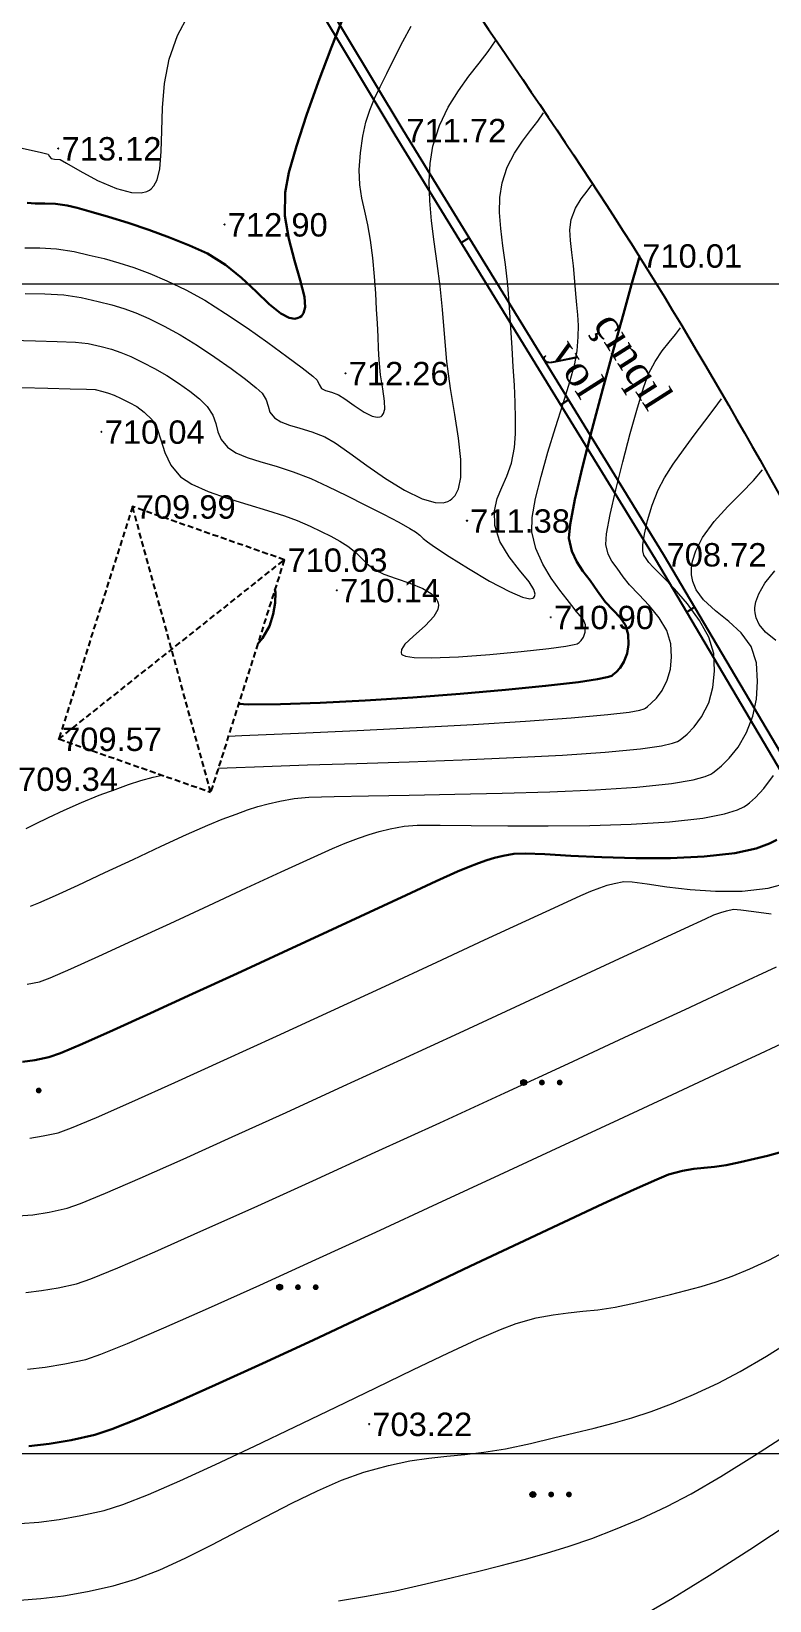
# Model space of a CAD drawing. Header units: feet. Extents: x 3381 to 1374491, y 675186 to 8751562.
# Drawn here: x 675275.4 to 675307, y 4375967.8 to 4376034.9 of the extents above; entities that cross this region are included whole.
import ezdxf

# ---------------------------------------------------------------- set-up
doc = ezdxf.new("R2010")
doc.units = ezdxf.units.FT
doc.header["$MEASUREMENT"] = 0
doc.header["$PDMODE"] = 34
doc.header["$PDSIZE"] = 0.01
doc.linetypes.add('DASHED2', pattern=[0.375, 0.25, -0.125])
doc.layers.get('0').update_dxf_attribs({"linetype": 'CONTINUOUS'})
for name, color, linetype in [('0_Point_Height', 2, 'CONTINUOUS'), ('0_Point_Point', 7, 'CONTINUOUS'), ('col bitkisi', 7, 'CONTINUOUS'), ('Yazilar', 7, 'CONTINUOUS')]:
    doc.layers.add(name, color=color, linetype=linetype)
for name, color, linetype, lineweight in [('ANA HORIZONTAL', 24, 'CONTINUOUS', 30), ('HORIZANTAL', 24, 'CONTINUOUS', 13), ('km setka', 170, 'CONTINUOUS', 15)]:
    doc.layers.add(name, color=color, linetype=linetype, lineweight=lineweight)
doc.styles.get("Standard").update_dxf_attribs({"font": 'arial.ttf', "height": 2.5})

msp = doc.modelspace()

# ---------------------------------------------------------------- hatches: boundary and pattern name
at = {"layer": 'col bitkisi', "ltscale": 1.5}
h = msp.add_hatch(color=256, dxfattribs=at)
edge = h.paths.add_edge_path()
edge.add_arc((675275.738, 4375989.571), 0.125, 0, 360)
h = msp.add_hatch(color=256, dxfattribs=at)
edge = h.paths.add_edge_path()
edge.add_arc((675296.472, 4375989.913), 0.125, 0, 360)
h = msp.add_hatch(color=256, dxfattribs=at)
edge = h.paths.add_edge_path()
edge.add_arc((675297.254, 4375989.913), 0.125, 0, 360)
h = msp.add_hatch(color=256, dxfattribs=at)
edge = h.paths.add_edge_path()
edge.add_arc((675298.013, 4375989.913), 0.125, 0, 360)
h = msp.add_hatch(color=256, dxfattribs=at)
edge = h.paths.add_edge_path()
edge.add_arc((675286.04, 4375981.16), 0.125, 0, 360)
h = msp.add_hatch(color=256, dxfattribs=at)
edge = h.paths.add_edge_path()
edge.add_arc((675286.822, 4375981.16), 0.125, 0, 360)
h = msp.add_hatch(color=256, dxfattribs=at)
edge = h.paths.add_edge_path()
edge.add_arc((675287.581, 4375981.16), 0.125, 0, 360)
h = msp.add_hatch(color=256, dxfattribs=at)
edge = h.paths.add_edge_path()
edge.add_arc((675296.867, 4375972.301), 0.125, 0, 360)
h = msp.add_hatch(color=256, dxfattribs=at)
edge = h.paths.add_edge_path()
edge.add_arc((675297.649, 4375972.301), 0.125, 0, 360)
h = msp.add_hatch(color=256, dxfattribs=at)
edge = h.paths.add_edge_path()
edge.add_arc((675298.408, 4375972.301), 0.125, 0, 360)

# ---------------------------------------------------------------- linework, layer by layer
at = {"linetype": 'Continuous'}
for p, q in [((675294.139, 4376026.027, 712.257), (675293.805, 4376025.806, 712.257)), ((675298.389, 4376019.1, 711.378), (675298.055, 4376018.879, 711.378)), ((675303.777, 4376010.236), (675303.444, 4376010.015))]:
    msp.add_line(p, q, dxfattribs=at)
at = {"linetype": 'DASHED2'}
for p, q in [((675279.749, 4376014.532, 709.991), (675276.6, 4376004.599, 709.572)), ((675286.239, 4376012.259, 710.032), (675279.749, 4376014.532, 709.991)), ((675283.09, 4376002.326, 709.613), (675279.749, 4376014.532, 709.991)), ((675276.6, 4376004.599, 709.572), (675286.239, 4376012.259, 710.032)), ((675286.239, 4376012.259, 710.032), (675283.09, 4376002.326, 709.613)), ((675276.6, 4376004.599, 709.572), (675283.09, 4376002.326, 709.613))]:
    msp.add_line(p, q, dxfattribs=at)
at = {"linetype": 'Continuous', "elevation": 697.485}
for points in [[(675344.164, 4375947.201), (675332.819, 4375960.904), (675323.934, 4375975.312), (675312.124, 4375995.342), (675302.103, 4376012.281), (675290.977, 4376030.415), (675278.631, 4376050.964)], [(675344.472, 4375947.456), (675333.145, 4375961.138), (675324.277, 4375975.519), (675312.468, 4375995.545), (675302.446, 4376012.487), (675291.319, 4376030.623), (675278.974, 4376051.17)]]:
    msp.add_lwpolyline(points, dxfattribs=at)
at = {"linetype": 'Continuous'}
for points, knots in [([(675269.972, 4376077.97), (675271.793, 4376074.5), (675278.099, 4376062.482), (675287.996, 4376044.5), (675301.991, 4376025.236), (675312.762, 4376005.038), (675323.725, 4375987.152), (675332.853, 4375969.749), (675346.268, 4375951.228), (675362.867, 4375936.939), (675374.402, 4375922.102), (675382.333, 4375911.619), (675393.651, 4375899.701), (675401.9, 4375889.009), (675406.344, 4375883.249)], [0, 0, 0, 0, 11.75951, 40.72321, 61.46233, 83.054979, 109.290717, 124.392744, 141.962718, 177.533008, 189.558821, 198.276488, 216.955448, 238.768866, 238.768866, 238.768866, 238.768866]), ([(675278.632, 4376050.97), (675271.07, 4376050.69), (675270.541, 4376050.639), (675268.963, 4376050.48), (675267.926, 4376050.366), (675265.126, 4376049.978), (675263.418, 4376049.647), (675261, 4376048.879), (675260.192, 4376048.56), (675258.943, 4376047.938), (675258.474, 4376047.67), (675257.326, 4376046.912), (675256.655, 4376046.366), (675255.344, 4376045.142), (675254.707, 4376044.465), (675253.444, 4376043.03), (675252.818, 4376042.271), (675250.67, 4376039.65), (675249.192, 4376037.824), (675246.264, 4376034.199), (675244.815, 4376032.398), (675240.428, 4376026.976), (675237.451, 4376023.334), (675233.732, 4376018.961), (675233.248, 4376018.398), (675232.306, 4376017.289), (675231.85, 4376016.739), (675230.862, 4376015.45), (675230.365, 4376014.715), (675229.679, 4376013.396), (675229.452, 4376012.81), (675229.263, 4376011.97), (675229.224, 4376011.71), (675229.188, 4376011.181), (675229.19, 4376010.905), (675229.274, 4376009.795), (675229.505, 4376008.893), (675230.056, 4376007.466), (675230.301, 4376006.938), (675230.838, 4376005.918), (675231.132, 4376005.423), (675232.216, 4376003.743), (675233.108, 4376002.596), (675234.627, 4376000.605), (675235.24, 4375999.79), (675236.409, 4375998.054), (675236.965, 4375997.136), (675237.711, 4375995.582), (675237.958, 4375994.986), (675238.368, 4375993.752), (675238.529, 4375993.121), (675238.886, 4375991.207), (675238.955, 4375989.901), (675238.785, 4375987.5), (675238.584, 4375986.405), (675237.982, 4375984.295), (675237.581, 4375983.276), (675236.626, 4375981.337), (675236.075, 4375980.416), (675234.694, 4375978.4), (675233.831, 4375977.336), (675232.046, 4375975.329), (675231.126, 4375974.384), (675229.46, 4375972.678), (675228.71, 4375971.912), (675227.533, 4375970.637), (675227.088, 4375970.133), (675226.216, 4375969.098), (675225.79, 4375968.569), (675224.536, 4375966.952), (675223.731, 4375965.836), (675222.205, 4375963.627), (675221.478, 4375962.54), (675220.057, 4375960.351), (675219.362, 4375959.246), (675217.332, 4375955.903), (675216.052, 4375953.635), (675213.675, 4375949.019), (675212.579, 4375946.672), (675210.925, 4375942.668), (675210.308, 4375941.034), (675209.186, 4375937.727), (675208.677, 4375936.05), (675207.679, 4375932.468), (675207.2, 4375930.558), (675206.429, 4375927.304), (675206.122, 4375925.965), (675205.531, 4375923.292), (675205.248, 4375921.957), (675204.833, 4375919.831), (675204.683, 4375919.036), (675204.45, 4375917.648), (675204.361, 4375917.05), (675204.224, 4375915.857), (675204.174, 4375915.257), (675204.08, 4375913.448), (675204.089, 4375912.233), (675204.278, 4375909.099), (675204.558, 4375907.191), (675205.348, 4375903.383), (675205.855, 4375901.484), (675206.601, 4375898.944), (675206.795, 4375898.303), (675207.188, 4375897.025), (675207.386, 4375896.396), (675207.781, 4375895.233), (675207.976, 4375894.697), (675208.327, 4375893.823), (675208.475, 4375893.479), (675208.757, 4375892.872), (675208.889, 4375892.606), (675209.168, 4375892.062), (675209.315, 4375891.787), (675209.766, 4375890.946), (675210.082, 4375890.367), (675210.607, 4375889.295), (675210.824, 4375888.815), (675211.143, 4375887.972), (675211.261, 4375887.619), (675211.458, 4375886.9), (675211.536, 4375886.543), (675211.73, 4375885.484), (675211.807, 4375884.796), (675211.885, 4375884.054), (675211.894, 4375883.973), (675213.628, 4375879.661)], [0, 0, 0, 0, 1.519576, 1.519576, 4.558728, 4.558728, 9.930594, 9.930594, 12.837598, 12.837598, 14.698947, 14.698947, 17.596272, 17.596272, 20.493598, 20.493598, 23.430765, 23.430765, 30.540606, 30.540606, 37.650448, 37.650448, 51.870131, 51.870131, 53.943342, 53.943342, 56.016553, 56.016553, 58.839775, 58.839775, 61.186701, 61.186701, 62.257023, 62.257023, 63.327345, 63.327345, 66.426341, 66.426341, 68.26825, 68.26825, 70.110159, 70.110159, 74.62153, 74.62153, 77.595, 77.595, 80.568471, 80.568471, 82.304355, 82.304355, 84.04024, 84.04024, 87.512009, 87.512009, 90.504027, 90.504027, 93.496045, 93.496045, 96.488063, 96.488063, 100.372173, 100.372173, 104.256283, 104.256283, 107.517701, 107.517701, 109.618427, 109.618427, 111.719153, 111.719153, 115.920605, 115.920605, 119.858792, 119.858792, 123.796978, 123.796978, 131.673352, 131.673352, 139.553481, 139.553481, 144.894421, 144.894421, 150.235361, 150.235361, 156.190392, 156.190392, 160.321983, 160.321983, 164.453574, 164.453574, 166.899961, 166.899961, 168.797126, 168.797126, 170.694291, 170.694291, 174.488621, 174.488621, 180.488906, 180.488906, 186.48919, 186.48919, 188.508696, 188.508696, 190.528201, 190.528201, 192.322947, 192.322947, 193.52533, 193.52533, 194.478712, 194.478712, 195.432094, 195.432094, 197.338858, 197.338858, 198.784376, 198.784376, 199.759029, 199.759029, 200.733681, 200.733681, 202.682985, 202.682985, 202.923933, 202.923933, 202.923933, 202.923933])]:
    msp.add_open_spline(points, degree=3, knots=knots, dxfattribs=at)
at = {"layer": '0_Point_Point'}
for p in [(675291.319, 4376030.623, 711.716), (675276.577, 4376029.845, 713.12), (675283.687, 4376026.594, 712.901), (675301.405, 4376025.263, 710.009), (675288.856, 4376020.234, 712.257), (675278.426, 4376017.733, 710.042), (675279.749, 4376014.532, 709.991), (675294.047, 4376013.931, 711.378), (675302.446, 4376012.487, 708.721), (675286.239, 4376012.259, 710.032), (675288.488, 4376010.958, 710.137), (675297.636, 4376009.807, 710.904), (675276.6, 4376004.599, 709.572), (675289.865, 4375975.312, 703.224)]:
    msp.add_point(p, dxfattribs=at)
at = {"layer": 'ANA HORIZONTAL', "color": 16, "lineweight": 30}
for points, elevation in [([(675275.241, 4376027.522), (675275.588, 4376027.494), (675275.994, 4376027.493), (675276.451, 4376027.478), (675276.949, 4376027.405), (675277.377, 4376027.301), (675277.985, 4376027.137), (675278.729, 4376026.921), (675279.565, 4376026.662), (675280.449, 4376026.367), (675281.337, 4376026.045), (675282.185, 4376025.704), (675282.949, 4376025.351), (675283.719, 4376024.876), (675284.414, 4376024.31), (675285.038, 4376023.726), (675285.595, 4376023.194), (675286.089, 4376022.788), (675286.442, 4376022.6), (675286.683, 4376022.564), (675286.834, 4376022.598), (675286.906, 4376022.634), (675286.97, 4376022.682), (675287.065, 4376022.806), (675287.129, 4376023.058), (675287.096, 4376023.506), (675286.921, 4376024.214), (675286.671, 4376025.053), (675286.426, 4376025.983), (675286.266, 4376026.964), (675286.27, 4376027.957), (675286.437, 4376028.812), (675286.758, 4376029.942), (675287.194, 4376031.265), (675287.707, 4376032.702), (675288.26, 4376034.17), (675288.815, 4376035.589)], 712.5), ([(675284.287, 4376006.101), (675284.703, 4376006.078), (675286.078, 4376006.081), (675287.778, 4376006.138), (675289.697, 4376006.238), (675291.727, 4376006.371), (675293.761, 4376006.527), (675295.692, 4376006.697), (675297.412, 4376006.869), (675298.815, 4376007.035), (675299.636, 4376007.155), (675300.041, 4376007.236), (675300.197, 4376007.283), (675300.239, 4376007.305), (675300.306, 4376007.356), (675300.431, 4376007.463), (675300.592, 4376007.638), (675300.761, 4376007.895), (675300.898, 4376008.251), (675300.958, 4376008.644), (675300.941, 4376009.071), (675300.822, 4376009.463), (675300.593, 4376009.793), (675300.294, 4376010.111), (675299.96, 4376010.468), (675299.628, 4376010.917), (675299.309, 4376011.378), (675299.006, 4376011.778), (675298.739, 4376012.173), (675298.53, 4376012.622), (675298.403, 4376013.182), (675298.455, 4376013.775), (675298.665, 4376014.835), (675298.994, 4376016.238), (675299.405, 4376017.859), (675299.857, 4376019.574), (675300.314, 4376021.256), (675300.737, 4376022.782), (675301.086, 4376024.027), (675301.324, 4376024.866), (675301.412, 4376025.174), (675301.436, 4376025.208)], 710), ([(675285.84, 4376010.999), (675285.865, 4376010.856), (675285.851, 4376010.415), (675285.757, 4376009.941), (675285.605, 4376009.416), (675285.312, 4376008.909), (675285.102, 4376008.673)], 710), ([(675275.047, 4375990.796), (675275.578, 4375990.868), (675276.171, 4375990.992), (675276.665, 4375991.172), (675277.609, 4375991.573), (675278.919, 4375992.154), (675280.514, 4375992.875), (675282.312, 4375993.697), (675284.229, 4375994.58), (675286.184, 4375995.484), (675288.095, 4375996.37), (675289.878, 4375997.197), (675291.452, 4375997.925), (675292.734, 4375998.515), (675293.642, 4375998.927), (675294.093, 4375999.122), (675294.538, 4375999.286), (675294.895, 4375999.412), (675295.225, 4375999.513), (675295.592, 4375999.6), (675296.055, 4375999.688), (675296.531, 4375999.702), (675297.371, 4375999.668), (675298.494, 4375999.609), (675299.819, 4375999.546), (675301.263, 4375999.503), (675302.747, 4375999.503), (675304.187, 4375999.569), (675305.503, 4375999.722), (675306.411, 4375999.923), (675306.981, 4376000.128), (675307.298, 4376000.293)], 707.5), ([(675275.322, 4375974.371), (675276.189, 4375974.469), (675277.125, 4375974.628), (675278.14, 4375974.848), (675278.866, 4375975.087), (675280.013, 4375975.546), (675281.514, 4375976.191), (675283.301, 4375976.988), (675285.307, 4375977.903), (675287.466, 4375978.902), (675289.709, 4375979.949), (675291.971, 4375981.011), (675294.184, 4375982.054), (675296.28, 4375983.043), (675298.194, 4375983.943), (675299.857, 4375984.721), (675301.202, 4375985.342), (675302.163, 4375985.772), (675302.672, 4375985.977), (675303.26, 4375986.133), (675303.749, 4375986.22), (675304.19, 4375986.269), (675304.634, 4375986.312), (675305.131, 4375986.38), (675305.73, 4375986.506), (675306.349, 4375986.653), (675306.897, 4375986.784), (675307.415, 4375986.922)], 705)]:
    msp.add_lwpolyline(points, dxfattribs=dict(at, elevation=elevation))
at = {"layer": 'col bitkisi', "lineweight": 13, "ltscale": 1.5}
for centre in [(675296.472, 4375989.913), (675286.04, 4375981.16), (675296.867, 4375972.301)]:
    msp.add_circle(centre, 0.125, dxfattribs=at)
at = {"layer": 'HORIZANTAL', "color": 16, "linetype": 'Continuous', "lineweight": 20}
for points, elevation in [([(675274.953, 4376029.866), (675275.803, 4376029.682), (675276.138, 4376029.604), (675276.201, 4376029.508), (675276.264, 4376029.415), (675276.414, 4376029.395), (675276.649, 4376029.373), (675276.92, 4376029.222), (675277.491, 4376028.885), (675278.245, 4376028.482), (675279.071, 4376028.132), (675279.704, 4376027.969), (675280.125, 4376027.955), (675280.367, 4376028.012), (675280.473, 4376028.064), (675280.545, 4376028.113), (675280.667, 4376028.243), (675280.804, 4376028.507), (675280.916, 4376028.977), (675280.977, 4376029.723), (675280.998, 4376030.606), (675281.027, 4376031.585), (675281.115, 4376032.618), (675281.312, 4376033.663), (675281.666, 4376034.679), (675282.149, 4376035.556)], 713), ([(675275.145, 4376025.596), (675275.79, 4376025.594), (675276.494, 4376025.556), (675277.25, 4376025.438), (675277.9, 4376025.291), (675278.53, 4376025.137), (675279.159, 4376024.963), (675279.804, 4376024.756), (675280.485, 4376024.502), (675281.221, 4376024.188), (675282.029, 4376023.801), (675282.836, 4376023.354), (675283.728, 4376022.796), (675284.649, 4376022.176), (675285.54, 4376021.547), (675286.343, 4376020.958), (675287, 4376020.461), (675287.454, 4376020.106), (675287.646, 4376019.944), (675287.731, 4376019.758), (675287.823, 4376019.587), (675287.996, 4376019.498), (675288.251, 4376019.421), (675288.554, 4376019.313), (675288.827, 4376019.14), (675289.219, 4376018.857), (675289.656, 4376018.568), (675289.99, 4376018.404), (675290.205, 4376018.353), (675290.324, 4376018.367), (675290.374, 4376018.391), (675290.417, 4376018.425), (675290.481, 4376018.516), (675290.53, 4376018.704), (675290.527, 4376019.04), (675290.454, 4376019.566), (675290.356, 4376020.169), (675290.291, 4376020.809), (675290.269, 4376021.287), (675290.246, 4376021.805), (675290.22, 4376022.368), (675290.187, 4376022.98), (675290.146, 4376023.648), (675290.093, 4376024.376), (675290.026, 4376025.169), (675289.931, 4376025.929), (675289.807, 4376026.58), (675289.676, 4376027.163), (675289.558, 4376027.722), (675289.474, 4376028.296), (675289.444, 4376028.927), (675289.49, 4376029.657), (675289.594, 4376030.375), (675289.729, 4376030.97), (675289.896, 4376031.489), (675290.099, 4376031.978), (675290.34, 4376032.481), (675290.622, 4376033.045), (675290.947, 4376033.716), (675291.302, 4376034.425), (675291.663, 4376035.077)], 712), ([(675275.158, 4376023.641), (675275.997, 4376023.627), (675276.808, 4376023.581), (675277.55, 4376023.47), (675278.274, 4376023.306), (675278.864, 4376023.159), (675279.383, 4376023.005), (675279.889, 4376022.818), (675280.445, 4376022.575), (675281.109, 4376022.252), (675281.789, 4376021.879), (675282.527, 4376021.424), (675283.272, 4376020.929), (675283.972, 4376020.436), (675284.576, 4376019.985), (675285.033, 4376019.619), (675285.291, 4376019.379), (675285.462, 4376019.1), (675285.542, 4376018.833), (675285.627, 4376018.577), (675285.814, 4376018.329), (675286.086, 4376018.16), (675286.458, 4376018.022), (675286.909, 4376017.889), (675287.418, 4376017.731), (675287.966, 4376017.521), (675288.417, 4376017.256), (675289.036, 4376016.821), (675289.77, 4376016.289), (675290.567, 4376015.736), (675291.373, 4376015.236), (675292.137, 4376014.864), (675292.682, 4376014.71), (675293.035, 4376014.702), (675293.237, 4376014.758), (675293.327, 4376014.806), (675293.408, 4376014.865), (675293.545, 4376015.011), (675293.692, 4376015.295), (675293.792, 4376015.782), (675293.792, 4376016.547), (675293.69, 4376017.456), (675293.527, 4376018.478), (675293.344, 4376019.584), (675293.182, 4376020.744), (675293.082, 4376021.927), (675293.008, 4376022.964), (675292.9, 4376023.965), (675292.773, 4376024.93), (675292.645, 4376025.86), (675292.534, 4376026.753), (675292.456, 4376027.608), (675292.428, 4376028.426), (675292.469, 4376029.205), (675292.595, 4376029.945), (675292.877, 4376030.822), (675293.25, 4376031.607), (675293.68, 4376032.309), (675294.131, 4376032.936), (675294.57, 4376033.496), (675294.96, 4376033.997), (675295.268, 4376034.448)], 711.5), ([(675274.571, 4376021.645), (675275.597, 4376021.618), (675276.534, 4376021.6), (675277.31, 4376021.568), (675277.851, 4376021.503), (675278.409, 4376021.375), (675278.854, 4376021.259), (675279.253, 4376021.127), (675279.675, 4376020.95), (675280.189, 4376020.702), (675280.692, 4376020.437), (675281.211, 4376020.136), (675281.721, 4376019.812), (675282.196, 4376019.476), (675282.61, 4376019.14), (675282.937, 4376018.815), (675283.181, 4376018.442), (675283.307, 4376018.083), (675283.399, 4376017.736), (675283.537, 4376017.399), (675283.804, 4376017.071), (675284.169, 4376016.832), (675284.652, 4376016.635), (675285.234, 4376016.453), (675285.895, 4376016.259), (675286.616, 4376016.027), (675287.378, 4376015.729), (675288.101, 4376015.397), (675288.9, 4376015.01), (675289.714, 4376014.602), (675290.478, 4376014.208), (675291.132, 4376013.863), (675291.611, 4376013.603), (675291.854, 4376013.461), (675292.038, 4376013.313), (675292.171, 4376013.176), (675292.354, 4376013.025), (675292.66, 4376012.819), (675293.289, 4376012.407), (675294.116, 4376011.885), (675295.017, 4376011.35), (675295.866, 4376010.901), (675296.424, 4376010.667), (675296.73, 4376010.597), (675296.865, 4376010.613), (675296.909, 4376010.642), (675296.943, 4376010.687), (675296.969, 4376010.793), (675296.913, 4376010.99), (675296.702, 4376011.316), (675296.299, 4376011.813), (675295.846, 4376012.393), (675295.456, 4376013.036), (675295.242, 4376013.726), (675295.231, 4376014.358), (675295.345, 4376014.883), (675295.534, 4376015.358), (675295.751, 4376015.841), (675295.949, 4376016.389), (675296.079, 4376017.06), (675296.12, 4376017.652), (675296.13, 4376018.296), (675296.113, 4376018.99), (675296.078, 4376019.729), (675296.03, 4376020.508), (675295.975, 4376021.323), (675295.921, 4376022.171), (675295.873, 4376023.046), (675295.801, 4376024.011), (675295.699, 4376024.887), (675295.589, 4376025.685), (675295.496, 4376026.42), (675295.442, 4376027.105), (675295.452, 4376027.752), (675295.55, 4376028.375), (675295.774, 4376029.049), (675296.077, 4376029.641), (675296.42, 4376030.16), (675296.767, 4376030.616), (675297.081, 4376031.015), (675297.326, 4376031.368)], 711), ([(675275.001, 4376019.62), (675276.127, 4376019.591), (675277.082, 4376019.576), (675277.785, 4376019.562), (675278.151, 4376019.535), (675278.475, 4376019.46), (675278.727, 4376019.389), (675278.97, 4376019.295), (675279.269, 4376019.152), (675279.607, 4376018.986), (675279.931, 4376018.808), (675280.253, 4376018.576), (675280.583, 4376018.25), (675280.801, 4376017.87), (675280.963, 4376017.386), (675281.137, 4376016.847), (675281.391, 4376016.306), (675281.795, 4376015.813), (675282.283, 4376015.494), (675282.978, 4376015.187), (675283.801, 4376014.894), (675284.673, 4376014.619), (675285.515, 4376014.366), (675286.247, 4376014.137), (675286.789, 4376013.936), (675287.339, 4376013.693), (675287.815, 4376013.473), (675288.233, 4376013.265), (675288.607, 4376013.058), (675288.954, 4376012.84), (675289.294, 4376012.576), (675289.535, 4376012.335), (675289.775, 4376012.094), (675290.114, 4376011.828), (675290.496, 4376011.643), (675291.024, 4376011.46), (675291.608, 4376011.262), (675292.16, 4376011.033), (675292.52, 4376010.816), (675292.713, 4376010.628), (675292.794, 4376010.488), (675292.817, 4376010.413), (675292.829, 4376010.321), (675292.796, 4376010.132), (675292.631, 4376009.843), (675292.269, 4376009.454), (675291.742, 4376008.987), (675291.395, 4376008.646), (675291.25, 4376008.42), (675291.234, 4376008.288), (675291.256, 4376008.227), (675291.288, 4376008.193), (675291.424, 4376008.139), (675291.786, 4376008.087), (675292.511, 4376008.069), (675293.692, 4376008.111), (675295.031, 4376008.207), (675296.37, 4376008.333), (675297.549, 4376008.47), (675298.272, 4376008.572), (675298.633, 4376008.638), (675298.767, 4376008.674), (675298.799, 4376008.689), (675298.849, 4376008.727), (675298.935, 4376008.811), (675299.032, 4376008.952), (675299.107, 4376009.169), (675299.113, 4376009.478), (675299.038, 4376009.692), (675298.894, 4376009.871), (675298.712, 4376010.06), (675298.526, 4376010.303), (675298.33, 4376010.566), (675298.02, 4376010.962), (675297.655, 4376011.47), (675297.294, 4376012.068), (675296.996, 4376012.736), (675296.822, 4376013.454), (675296.836, 4376014.064), (675296.977, 4376014.875), (675297.214, 4376015.827), (675297.512, 4376016.862), (675297.838, 4376017.919), (675298.16, 4376018.941), (675298.444, 4376019.868), (675298.657, 4376020.64), (675298.766, 4376021.199), (675298.81, 4376021.787), (675298.813, 4376022.284), (675298.788, 4376022.728), (675298.746, 4376023.163), (675298.701, 4376023.628), (675298.664, 4376024.165), (675298.609, 4376024.821), (675298.534, 4376025.396), (675298.47, 4376025.906), (675298.449, 4376026.37), (675298.504, 4376026.805), (675298.687, 4376027.29), (675298.935, 4376027.689), (675299.188, 4376028.017), (675299.384, 4376028.288)], 710.5), ([(675283.85, 4376004.723), (675284.424, 4376004.748), (675286.839, 4376004.853), (675289.356, 4376004.968), (675291.878, 4376005.092), (675294.308, 4376005.222), (675296.549, 4376005.358), (675298.503, 4376005.497), (675300.074, 4376005.639), (675300.99, 4376005.752), (675301.445, 4376005.836), (675301.626, 4376005.893), (675301.678, 4376005.92), (675301.766, 4376005.986), (675301.93, 4376006.124), (675302.149, 4376006.345), (675302.39, 4376006.666), (675302.611, 4376007.107), (675302.747, 4376007.588), (675302.798, 4376008.108), (675302.769, 4376008.663), (675302.596, 4376009.232), (675302.261, 4376009.783), (675301.836, 4376010.304), (675301.391, 4376010.779), (675300.999, 4376011.193), (675300.73, 4376011.531), (675300.469, 4376011.905), (675300.249, 4376012.2), (675300.083, 4376012.506), (675299.984, 4376012.91), (675300.021, 4376013.37), (675300.175, 4376014.19), (675300.414, 4376015.254), (675300.707, 4376016.448), (675301.025, 4376017.656), (675301.336, 4376018.763), (675301.61, 4376019.654), (675301.816, 4376020.214), (675302.096, 4376020.741), (675302.397, 4376021.189), (675302.696, 4376021.57), (675302.967, 4376021.895), (675303.184, 4376022.174)], 709.5), ([(675283.414, 4376003.347), (675283.791, 4376003.367), (675285.356, 4376003.427), (675287.236, 4376003.488), (675289.338, 4376003.554), (675291.571, 4376003.627), (675293.841, 4376003.709), (675296.059, 4376003.803), (675298.13, 4376003.911), (675299.963, 4376004.036), (675301.467, 4376004.18), (675302.371, 4376004.311), (675302.843, 4376004.419), (675303.049, 4376004.496), (675303.117, 4376004.536), (675303.236, 4376004.626), (675303.459, 4376004.812), (675303.756, 4376005.112), (675304.083, 4376005.547), (675304.383, 4376006.145), (675304.567, 4376006.798), (675304.637, 4376007.503), (675304.597, 4376008.256), (675304.392, 4376008.948), (675303.99, 4376009.668), (675303.472, 4376010.371), (675302.916, 4376011.013), (675302.405, 4376011.552), (675302.016, 4376011.944), (675301.831, 4376012.144), (675301.71, 4376012.315), (675301.617, 4376012.455), (675301.564, 4376012.639), (675301.574, 4376012.896), (675301.642, 4376013.35), (675301.77, 4376013.937), (675301.962, 4376014.593), (675302.221, 4376015.254), (675302.493, 4376015.762), (675302.866, 4376016.343), (675303.303, 4376016.962), (675303.766, 4376017.586), (675304.216, 4376018.18), (675304.617, 4376018.71), (675304.931, 4376019.141)], 709), ([(675275.384, 4375997.449), (675275.747, 4375997.59), (675276.458, 4375997.908), (675277.426, 4375998.354), (675278.56, 4375998.885), (675279.772, 4375999.452), (675280.97, 4376000.01), (675282.064, 4376000.513), (675282.965, 4376000.915), (675283.581, 4376001.168), (675284.176, 4376001.388), (675284.664, 4376001.564), (675285.1, 4376001.707), (675285.542, 4376001.83), (675286.045, 4376001.943), (675286.666, 4376002.058), (675287.282, 4376002.109), (675288.369, 4376002.146), (675289.834, 4376002.175), (675291.583, 4376002.202), (675293.523, 4376002.235), (675295.559, 4376002.279), (675297.598, 4376002.341), (675299.546, 4376002.428), (675301.31, 4376002.546), (675302.796, 4376002.702), (675303.721, 4376002.858), (675304.229, 4376002.996), (675304.469, 4376003.098), (675304.557, 4376003.152), (675304.686, 4376003.249), (675304.93, 4376003.451), (675305.261, 4376003.776), (675305.638, 4376004.244), (675306.007, 4376004.882), (675306.267, 4376005.57), (675306.421, 4376006.3), (675306.473, 4376007.062), (675306.425, 4376007.849), (675306.201, 4376008.559), (675305.778, 4376009.131), (675305.24, 4376009.619), (675304.672, 4376010.073), (675304.161, 4376010.546), (675303.849, 4376010.973), (675303.7, 4376011.339), (675303.652, 4376011.612), (675303.645, 4376011.757), (675303.65, 4376011.906), (675303.693, 4376012.203), (675303.83, 4376012.641), (675304.125, 4376013.212), (675304.624, 4376013.896), (675305.199, 4376014.538), (675305.781, 4376015.127), (675306.298, 4376015.653), (675306.679, 4376016.107)], 708.5), ([(675307.25, 4376008.804), (675306.818, 4376009.17), (675306.542, 4376009.495), (675306.408, 4376009.778), (675306.364, 4376009.991), (675306.357, 4376010.107), (675306.362, 4376010.225), (675306.402, 4376010.461), (675306.526, 4376010.808), (675306.789, 4376011.257), (675307.218, 4376011.788)], 708), ([(675275.199, 4376000.767), (675275.603, 4376000.966), (675276.16, 4376001.241), (675276.828, 4376001.56), (675277.564, 4376001.887), (675278.326, 4376002.191), (675279.009, 4376002.444), (675279.58, 4376002.65), (675280.1, 4376002.821), (675280.631, 4376002.969), (675281.01, 4376003.055)], 709), ([(675275.245, 4375994.114), (675275.777, 4375994.221), (675276.229, 4375994.39), (675277.106, 4375994.77), (675278.315, 4375995.315), (675279.764, 4375995.979), (675281.36, 4375996.717), (675283.011, 4375997.483), (675284.623, 4375998.232), (675286.105, 4375998.918), (675287.363, 4375999.496), (675288.305, 4375999.92), (675288.837, 4376000.145), (675289.409, 4376000.356), (675289.868, 4376000.518), (675290.293, 4376000.647), (675290.764, 4376000.76), (675291.36, 4376000.873), (675291.917, 4376000.908), (675292.902, 4376000.914), (675294.226, 4376000.904), (675295.795, 4376000.89), (675297.52, 4376000.886), (675299.307, 4376000.904), (675301.067, 4376000.956), (675302.707, 4376001.056), (675304.136, 4376001.216), (675305.066, 4376001.396), (675305.609, 4376001.566), (675305.886, 4376001.697), (675305.996, 4376001.768), (675306.133, 4376001.872), (675306.392, 4376002.098), (675306.745, 4376002.476), (675307.153, 4376003.043)], 708), ([(675275.353, 4375987.537), (675275.93, 4375987.628), (675276.565, 4375987.763), (675277.135, 4375987.969), (675278.215, 4375988.423), (675279.718, 4375989.084), (675281.558, 4375989.911), (675283.648, 4375990.861), (675285.901, 4375991.893), (675288.229, 4375992.965), (675290.547, 4375994.036), (675292.766, 4375995.064), (675294.8, 4375996.007), (675296.563, 4375996.824), (675297.966, 4375997.472), (675298.924, 4375997.911), (675299.349, 4375998.099), (675299.734, 4375998.241), (675300.039, 4375998.344), (675300.349, 4375998.425), (675300.75, 4375998.503), (675301.114, 4375998.49), (675301.746, 4375998.404), (675302.589, 4375998.283), (675303.585, 4375998.166), (675304.678, 4375998.092), (675305.811, 4375998.1), (675306.926, 4375998.228), (675307.767, 4375998.443)], 707), ([(675274.845, 4375984.206), (675275.488, 4375984.26), (675276.189, 4375984.37), (675276.959, 4375984.535), (675277.531, 4375984.737), (675278.596, 4375985.177), (675280.079, 4375985.822), (675281.909, 4375986.636), (675284.014, 4375987.585), (675286.321, 4375988.635), (675288.757, 4375989.751), (675291.252, 4375990.898), (675293.732, 4375992.042), (675296.124, 4375993.149), (675298.358, 4375994.184), (675300.36, 4375995.113), (675302.057, 4375995.901), (675303.379, 4375996.514), (675304.253, 4375996.917), (675304.605, 4375997.076), (675304.9, 4375997.183), (675305.139, 4375997.256), (675305.445, 4375997.318), (675305.756, 4375997.299), (675306.317, 4375997.218), (675307.054, 4375997.125)], 706.5), ([(675275.184, 4375980.939), (675275.851, 4375981.014), (675276.571, 4375981.137), (675277.352, 4375981.306), (675277.973, 4375981.523), (675279.115, 4375981.992), (675280.706, 4375982.679), (675282.676, 4375983.551), (675284.951, 4375984.572), (675287.46, 4375985.709), (675290.13, 4375986.928), (675292.889, 4375988.193), (675295.666, 4375989.471), (675298.389, 4375990.728), (675300.984, 4375991.93), (675303.381, 4375993.041), (675305.507, 4375994.028), (675307.29, 4375994.857)], 706), ([(675275.253, 4375977.655), (675276.02, 4375977.741), (675276.848, 4375977.882), (675277.746, 4375978.077), (675278.397, 4375978.299), (675279.533, 4375978.76), (675281.088, 4375979.427), (675282.995, 4375980.27), (675285.186, 4375981.254), (675287.593, 4375982.349), (675290.151, 4375983.52), (675292.791, 4375984.736), (675295.446, 4375985.964), (675298.05, 4375987.173), (675300.535, 4375988.328), (675302.834, 4375989.398), (675304.88, 4375990.351), (675306.605, 4375991.154), (675307.942, 4375991.775)], 705.5), ([(675301.485, 4375967.084), (675302.835, 4375967.873), (675304.405, 4375968.841), (675306.142, 4375969.952), (675307.994, 4375971.167), (675309.91, 4375972.449), (675311.839, 4375973.759), (675313.727, 4375975.059), (675315.524, 4375976.312), (675317.177, 4375977.479), (675318.635, 4375978.523), (675319.846, 4375979.406), (675320.757, 4375980.09), (675321.318, 4375980.536), (675322.049, 4375981.205), (675322.751, 4375981.917), (675323.393, 4375982.619), (675323.948, 4375983.26), (675324.386, 4375983.79), (675324.679, 4375984.155), (675324.798, 4375984.305), (675324.883, 4375984.411), (675324.949, 4375984.494)], 703), ([(675274.933, 4375971.06), (675275.746, 4375971.12), (675276.612, 4375971.235), (675277.538, 4375971.401), (675278.533, 4375971.62), (675279.336, 4375971.871), (675280.436, 4375972.304), (675281.777, 4375972.884), (675283.303, 4375973.581), (675284.959, 4375974.359), (675286.689, 4375975.188), (675288.436, 4375976.033), (675290.145, 4375976.862), (675291.759, 4375977.642), (675293.224, 4375978.34), (675294.483, 4375978.924), (675295.48, 4375979.36), (675296.159, 4375979.615), (675297.009, 4375979.846), (675297.731, 4375979.987), (675298.376, 4375980.07), (675298.998, 4375980.13), (675299.649, 4375980.199), (675300.382, 4375980.31), (675301.249, 4375980.495), (675302.036, 4375980.684), (675302.747, 4375980.851), (675303.411, 4375981.014), (675304.055, 4375981.189), (675304.706, 4375981.392), (675305.392, 4375981.64), (675306.141, 4375981.95), (675306.98, 4375982.338), (675307.805, 4375982.778)], 704.5), ([(675274.918, 4375967.784), (675275.826, 4375967.848), (675276.793, 4375967.97), (675277.825, 4375968.151), (675278.927, 4375968.391), (675279.883, 4375968.676), (675280.916, 4375969.082), (675282.007, 4375969.58), (675283.136, 4375970.142), (675284.285, 4375970.74), (675285.434, 4375971.344), (675286.563, 4375971.926), (675287.655, 4375972.457), (675288.689, 4375972.909), (675289.646, 4375973.253), (675290.698, 4375973.544), (675291.606, 4375973.733), (675292.417, 4375973.853), (675293.183, 4375973.934), (675293.951, 4375974.006), (675294.772, 4375974.102), (675295.695, 4375974.251), (675296.769, 4375974.485), (675297.753, 4375974.722), (675298.651, 4375974.933), (675299.489, 4375975.135), (675300.295, 4375975.343), (675301.096, 4375975.576), (675301.919, 4375975.847), (675302.791, 4375976.175), (675303.738, 4375976.575), (675304.789, 4375977.063), (675305.73, 4375977.56), (675306.857, 4375978.22), (675308.122, 4375979.007)], 704), ([(675288.557, 4375967.754), (675289.749, 4375967.947), (675290.996, 4375968.183), (675292.289, 4375968.475), (675293.429, 4375968.752), (675294.497, 4375969.009), (675295.513, 4375969.26), (675296.492, 4375969.514), (675297.453, 4375969.785), (675298.413, 4375970.083), (675299.39, 4375970.421), (675300.402, 4375970.81), (675301.465, 4375971.262), (675302.597, 4375971.789), (675303.631, 4375972.334), (675304.896, 4375973.073), (675306.34, 4375973.967), (675307.914, 4375974.98)], 703.5)]:
    msp.add_lwpolyline(points, dxfattribs=dict(at, elevation=elevation))
at = {"layer": 'km setka', "flags": 128}
for points in [[(675069.612, 4376024.058), (675546.772, 4376024.058)], [(675069.612, 4375974.058), (675546.772, 4375974.058)], [(675069.612, 4375974.058), (675330.743, 4375974.058)]]:
    msp.add_lwpolyline(points, dxfattribs=at)

# ---------------------------------------------------------------- texts
at = {"layer": '0_Point_Height', "color": 0}
for s, p in [('711.72', (675291.455, 4376030.109, 711.716)), ('713.12', (675276.713, 4376029.331, 713.12)), ('712.90', (675283.823, 4376026.08, 712.901)), ('710.01', (675301.541, 4376024.749, 710.009)), ('712.26', (675288.992, 4376019.72, 712.257)), ('710.04', (675278.562, 4376017.219, 710.042)), ('709.99', (675279.885, 4376014.018, 709.991)), ('711.38', (675294.183, 4376013.417, 711.378)), ('710.03', (675286.375, 4376011.745, 710.032)), ('708.72', (675302.582, 4376011.973, 708.721)), ('710.14', (675288.624, 4376010.444, 710.137)), ('710.90', (675297.772, 4376009.293, 710.904)), ('709.57', (675276.736, 4376004.085, 709.572)), ('709.34', (675274.856, 4376002.379, 709.343)), ('703.22', (675290.001, 4375974.798, 703.224))]:
    msp.add_text(s, height=1, dxfattribs=at).set_placement(p)
at = {"layer": 'Yazilar', "insert": (675300.505, 4376023.023), "char_height": 1.3, "width": 0.10588, "attachment_point": 1, "rotation": 302.4345}
msp.add_mtext('{\\fTimes New Roman|b0|i0|c238|p18;çınqıl yol}', dxfattribs=at)

doc.saveas('drawing.dxf')
